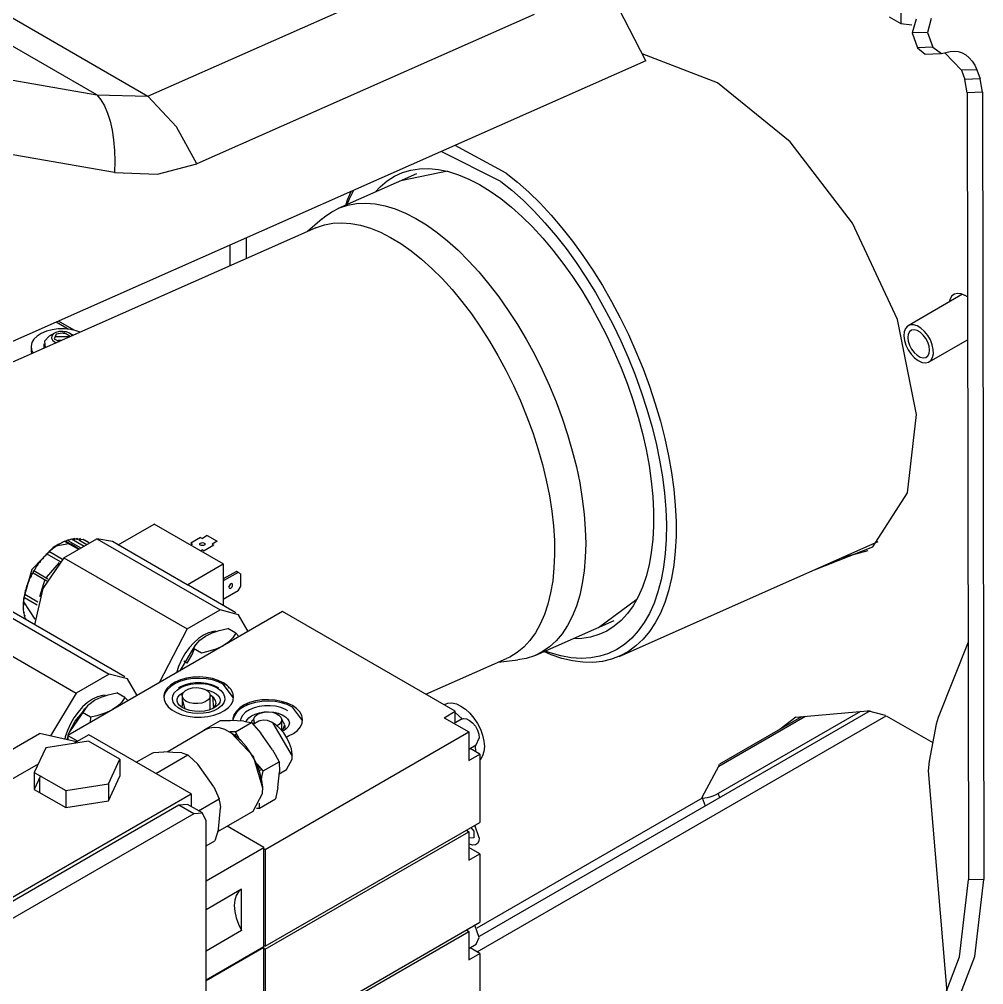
# Model space of a CAD drawing. Extents: x 0 to 258, y 0 to 184.
# Drawn here: x 30.66 to 44.47, y 60.15 to 73.99 of the extents above; entities that cross this region are included whole.
import ezdxf

# ---------------------------------------------------------------- set-up
doc = ezdxf.new("R2010")
doc.units = 0

msp = doc.modelspace()

# ---------------------------------------------------------------- linework, layer by layer
for p, q in [((31.764639, 72.907795), (20.253955, 79.552533)), ((21.120465, 79.455166), (32.497534, 72.887423)), ((39.63122, 73.391982), (38.612576, 75.381911)), ((32.497534, 72.887423), (36.612328, 74.70987)), ((43.287493, 74.419358), (43.287493, 73.92935)), ((38.033933, 74.059261), (33.199472, 71.917726)), ((43.121599, 74.025394), (43.287493, 73.92935)), ((26.062875, 73.892573), (31.764639, 72.907795)), ((43.287612, 73.929427), (43.444592, 73.909213)), ((43.504901, 73.992152), (43.448563, 73.794029)), ((43.723502, 73.999946), (43.667162, 73.801824)), ((43.66717, 73.801821), (43.448624, 73.794149)), ((43.448624, 73.794149), (43.526411, 73.579572)), ((43.66717, 73.801821), (43.744957, 73.587509)), ((40.661044, 73.077499), (39.579563, 73.492677)), ((43.744957, 73.587509), (43.526411, 73.579572)), ((43.526435, 73.579654), (43.637846, 73.490979)), ((43.637801, 73.490936), (43.856346, 73.498874)), ((43.745036, 73.587448), (43.871684, 73.500602)), ((43.871692, 73.500726), (43.995252, 73.526126)), ((44.15663, 73.257688), (43.918365, 73.510201)), ((43.995287, 73.52602), (44.052469, 73.531682)), ((44.052469, 73.531682), (44.109772, 73.525332)), ((44.109772, 73.525332), (44.165665, 73.507129)), ((44.165665, 73.507129), (44.218658, 73.477556)), ((44.218658, 73.477556), (44.267334, 73.437411)), ((39.63122, 73.391982), (14.364602, 62.199592)), ((44.267334, 73.437411), (44.310389, 73.38777)), ((44.310389, 73.38777), (44.34668, 73.329954)), ((44.34668, 73.329954), (44.375231, 73.265509)), ((44.375194, 73.265512), (44.156648, 73.257574)), ((44.156648, 73.257574), (44.204538, 73.126076)), ((44.375194, 73.265512), (44.423083, 73.134014)), ((41.701531, 72.232322), (40.661044, 73.077499)), ((44.237661, 72.935347), (44.204426, 73.126116)), ((44.423083, 73.134014), (44.204538, 73.126076)), ((44.456262, 72.943141), (44.423025, 73.133911)), ((44.456156, 72.94325), (44.23761, 72.935312)), ((44.23761, 72.935312), (44.255867, 61.654816)), ((44.456156, 72.94325), (44.474677, 61.662489)), ((32.018374, 71.794166), (26.31661, 72.778944)), ((31.76452, 72.907721), (31.822585, 72.835863)), ((31.76452, 72.907721), (32.497573, 72.887322)), ((31.822585, 72.835863), (31.874359, 72.747892)), ((32.909926, 72.446941), (32.497573, 72.887325)), ((31.874359, 72.747892), (31.9192, 72.644903)), ((31.9192, 72.644903), (31.956551, 72.528174)), ((31.956551, 72.528174), (31.985947, 72.399153)), ((31.985947, 72.399153), (32.007034, 72.259445)), ((33.199554, 71.917707), (32.909926, 72.446941)), ((32.007034, 72.259445), (32.019522, 72.110784)), ((42.59632, 71.065975), (41.701531, 72.232322)), ((32.019522, 72.110784), (32.023279, 71.955022)), ((37.553601, 71.666065), (36.702739, 72.094666)), ((37.632936, 71.782863), (36.900988, 72.182484)), ((32.023279, 71.955022), (32.018252, 71.794086)), ((32.637778, 71.769972), (33.199554, 71.917707)), ((36.789438, 71.810739), (36.120508, 71.674757)), ((36.14526, 71.792366), (36.26577, 71.82799)), ((36.26577, 71.82799), (36.392553, 71.847304)), ((36.392553, 71.847304), (36.524992, 71.850215)), ((36.524992, 71.850215), (36.662446, 71.836721)), ((36.662446, 71.836721), (36.804238, 71.806887)), ((36.804238, 71.806887), (36.949682, 71.760852)), ((32.018249, 71.794086), (32.637778, 71.769972)), ((36.346423, 71.774851), (35.223797, 71.277435)), ((35.827078, 71.589799), (35.925378, 71.672979)), ((35.925378, 71.672979), (36.031611, 71.740611)), ((36.031611, 71.740611), (36.14526, 71.792366)), ((36.949682, 71.760852), (37.098068, 71.698839)), ((37.098068, 71.698839), (37.248674, 71.621152)), ((37.553601, 71.666065), (37.71388, 71.538216)), ((37.632936, 71.782863), (37.795581, 71.653206)), ((35.387968, 71.41592), (35.449409, 71.539481)), ((35.754855, 71.512782), (35.827078, 71.589799)), ((37.248674, 71.621152), (37.400765, 71.52817)), ((37.400765, 71.52817), (37.553601, 71.420347)), ((37.71388, 71.538216), (37.873429, 71.396418)), ((37.795581, 71.653206), (37.957498, 71.50954)), ((35.335295, 71.326931), (35.360615, 71.400143)), ((35.354141, 71.335278), (35.387968, 71.41592)), ((35.360615, 71.400143), (35.409844, 71.521949)), ((37.553601, 71.420371), (37.706437, 71.298226)), ((37.873429, 71.396418), (38.031517, 71.241325)), ((37.957498, 71.50954), (38.117964, 71.35251)), ((35.13464, 71.23172), (35.245958, 71.286989)), ((35.245958, 71.286989), (35.364388, 71.325899)), ((35.364388, 71.325899), (35.489324, 71.348256)), ((35.489324, 71.348256), (35.620129, 71.353945)), ((35.620129, 71.353945), (35.756138, 71.342938)), ((35.756138, 71.342938), (35.896655, 71.315292)), ((35.896655, 71.315292), (36.040969, 71.271146)), ((36.040969, 71.271146), (36.188342, 71.210726)), ((37.706437, 71.298226), (37.858528, 71.162363)), ((38.117964, 71.35251), (38.276264, 71.182815)), ((34.996255, 71.131385), (34.785912, 70.946706)), ((34.996337, 71.131417), (35.031001, 71.160381)), ((35.031001, 71.160381), (35.13464, 71.23172)), ((36.188342, 71.210726), (36.338022, 71.134338)), ((36.338022, 71.134338), (36.489247, 71.042374)), ((37.858528, 71.162363), (38.009134, 71.013437)), ((38.031517, 71.241325), (38.187425, 71.073635)), ((38.276264, 71.182815), (38.431691, 71.00121)), ((34.904181, 70.999358), (12.385521, 61.024315)), ((34.904231, 70.999268), (34.912989, 71.003078)), ((34.912989, 71.003078), (35.027773, 71.042784)), ((35.027773, 71.042784), (35.149036, 71.066173)), ((35.149036, 71.066173), (35.27615, 71.073132)), ((35.27615, 71.073132), (35.408452, 71.063607)), ((35.408452, 71.063607), (35.545252, 71.037678)), ((35.545252, 71.037678), (35.685835, 70.995445)), ((35.685835, 70.995445), (35.829472, 70.937147)), ((36.489247, 71.042374), (36.641247, 70.9353)), ((38.009134, 71.013437), (38.15752, 70.852176)), ((38.187425, 71.073635), (38.340442, 70.89412)), ((38.431691, 71.00121), (38.583551, 70.808509)), ((43.240708, 69.687289), (42.59632, 71.065975)), ((33.905909, 70.85569), (33.905909, 70.556976)), ((35.829472, 70.937147), (35.975408, 70.863085)), ((35.975408, 70.863085), (36.12289, 70.773645)), ((36.641247, 70.935303), (36.793245, 70.813666)), ((38.15752, 70.852176), (38.302966, 70.679364)), ((38.340442, 70.89412), (38.489868, 70.703599)), ((33.671488, 70.751973), (33.671488, 70.453259)), ((36.12289, 70.773645), (36.271143, 70.669291)), ((36.793245, 70.813666), (36.944473, 70.678088)), ((38.489868, 70.703599), (38.635023, 70.502937)), ((38.583551, 70.808509), (38.731165, 70.605574)), ((36.271143, 70.669291), (36.419395, 70.550573)), ((36.944473, 70.678088), (37.094153, 70.529255)), ((38.302966, 70.679364), (38.444759, 70.495846)), ((38.731165, 70.605574), (38.873875, 70.393307)), ((36.419395, 70.550573), (36.566876, 70.418104)), ((37.094153, 70.529255), (37.241523, 70.367928)), ((38.444759, 70.495846), (38.58221, 70.302515)), ((38.635023, 70.502937), (38.775242, 70.293051)), ((36.566876, 70.418104), (36.712814, 70.272578)), ((37.241523, 70.367928), (37.385837, 70.194931)), ((38.58221, 70.302515), (38.714652, 70.100313)), ((38.775242, 70.293051), (38.909888, 70.074903)), ((38.873875, 70.393307), (39.011043, 70.172661)), ((36.712814, 70.272578), (36.856449, 70.114751)), ((37.385837, 70.194931), (37.526357, 70.011143)), ((39.011043, 70.172661), (39.142054, 69.944619)), ((36.856449, 70.114751), (36.997032, 69.94545)), ((37.526357, 70.011143), (37.662363, 69.8175)), ((38.714652, 70.100313), (38.841435, 69.890224)), ((38.909888, 70.074903), (39.038346, 69.849481)), ((44.171729, 70.047653), (43.393326, 69.598127)), ((44.017721, 70.024944), (43.991977, 69.983161)), ((44.054458, 70.051622), (44.017721, 70.024944)), ((44.100051, 70.06165), (44.054458, 70.051622)), ((44.151854, 70.054427), (44.100051, 70.06165)), ((44.20685, 70.030376), (44.151854, 70.054427)), ((44.242373, 70.009818), (44.206919, 70.030455)), ((36.997032, 69.94545), (37.133832, 69.765552)), ((38.841435, 69.890224), (38.961945, 69.673271)), ((39.142054, 69.944619), (39.266326, 69.710199)), ((43.991977, 69.983161), (43.979753, 69.936722)), ((37.133832, 69.765552), (37.266134, 69.576002)), ((37.662363, 69.8175), (37.79317, 69.614991)), ((39.038346, 69.849481), (39.160027, 69.61782)), ((31.357975, 69.54865), (31.183085, 69.64972)), ((31.4437, 69.533039), (31.216158, 69.664272)), ((37.79317, 69.614991), (37.918104, 69.404648)), ((38.961945, 69.673271), (39.075594, 69.450513)), ((39.160027, 69.61782), (39.27438, 69.380973)), ((39.266326, 69.710199), (39.383304, 69.470447)), ((43.512583, 68.32528), (43.240708, 69.687289)), ((43.383367, 69.591745), (43.353731, 69.557873)), ((43.423052, 69.60971), (43.383367, 69.591745)), ((43.470293, 69.610504), (43.423052, 69.60971)), ((43.52212, 69.594311), (43.470293, 69.610504)), ((43.575277, 69.562048), (43.52212, 69.594311)), ((30.971321, 69.488015), (30.9113, 69.449661)), ((31.043489, 69.518606), (30.971321, 69.488015)), ((31.124845, 69.540196), (31.043489, 69.518606)), ((31.160067, 69.491235), (31.082279, 69.446521)), ((31.143038, 69.479636), (31.120654, 69.451926)), ((31.212062, 69.551891), (31.124845, 69.540196)), ((31.18049, 69.501252), (31.143038, 69.479636)), ((31.18626, 69.476154), (31.156362, 69.41186)), ((31.22849, 69.514164), (31.18049, 69.501252)), ((31.297914, 69.493616), (31.18626, 69.476154)), ((31.301568, 69.553214), (31.212062, 69.551891)), ((31.281251, 69.516836), (31.22849, 69.514164)), ((31.279658, 69.490706), (31.305058, 69.489383)), ((31.332408, 69.508925), (31.281251, 69.516836)), ((31.379406, 69.446256), (31.297914, 69.493616)), ((31.389698, 69.544086), (31.301568, 69.553214)), ((31.375792, 69.491383), (31.332408, 69.508925)), ((31.429677, 69.460279), (31.375702, 69.491235)), ((31.406171, 69.466327), (31.375792, 69.491383)), ((31.472843, 69.524903), (31.389698, 69.544086)), ((31.414532, 69.453442), (31.406171, 69.466327)), ((31.529689, 69.504451), (31.472843, 69.524903)), ((37.266134, 69.576002), (37.39325, 69.377782)), ((39.383304, 69.470447), (39.492463, 69.226438)), ((43.336004, 69.510214), (43.331295, 69.451765)), ((43.353731, 69.557873), (43.336004, 69.510214)), ((43.394043, 69.475109), (43.387746, 69.428137)), ((43.412432, 69.511), (43.394043, 69.475109)), ((43.441427, 69.532907), (43.412432, 69.511)), ((43.478675, 69.539045), (43.441427, 69.532907)), ((43.521159, 69.528938), (43.478675, 69.539045)), ((43.565437, 69.50338), (43.521159, 69.528938)), ((43.607921, 69.464449), (43.565437, 69.50338)), ((43.626424, 69.515728), (43.575277, 69.562048)), ((43.645172, 69.415303), (43.607921, 69.464449)), ((43.672347, 69.458263), (43.626424, 69.515728)), ((43.710162, 69.393263), (43.672347, 69.458263)), ((30.836921, 69.356211), (30.825597, 69.30494)), ((30.865879, 69.405119), (30.836921, 69.356211)), ((30.9113, 69.449661), (30.865879, 69.405119)), ((31.00555, 69.339365), (31.00555, 69.298354)), ((31.082321, 69.446439), (31.014524, 69.377326)), ((31.014524, 69.377326), (31.025568, 69.281143)), ((31.120654, 69.451926), (31.116051, 69.421467)), ((31.116051, 69.421467), (31.129756, 69.391935)), ((31.129756, 69.391935), (31.160133, 69.366879)), ((31.156362, 69.41186), (31.2278, 69.370585)), ((31.160067, 69.366881), (31.189435, 69.353652)), ((31.160133, 69.366879), (31.160133, 69.366879)), ((31.3763, 69.436506), (31.168938, 69.438887)), ((31.226556, 69.387699), (31.205548, 69.383518)), ((31.273104, 69.390794), (31.226556, 69.387699)), ((31.374643, 69.435673), (31.379406, 69.446256)), ((37.39325, 69.377782), (37.514514, 69.171929)), ((37.918104, 69.404648), (38.036534, 69.187539)), ((39.075594, 69.450513), (39.181826, 69.223035)), ((39.27438, 69.380973), (39.380883, 69.140025)), ((43.331295, 69.451765), (43.33992, 69.386196)), ((43.33992, 69.386196), (43.361325, 69.317632)), ((43.361325, 69.317632), (43.394154, 69.250375)), ((43.387746, 69.428137), (43.394043, 69.37389)), ((43.394043, 69.37389), (43.412432, 69.316761)), ((43.412432, 69.316761), (43.441427, 69.261379)), ((43.674168, 69.359923), (43.645172, 69.415303)), ((43.692556, 69.302794), (43.674168, 69.359923)), ((43.693363, 69.078486), (44.243431, 69.39625)), ((43.73749, 69.324812), (43.710162, 69.393263)), ((43.752736, 69.257336), (43.737602, 69.324934)), ((30.825369, 69.298354), (30.825369, 69.233267)), ((30.825369, 69.233267), (30.830396, 69.194638)), ((30.825597, 69.30494), (30.832396, 69.253402)), ((30.832396, 69.253402), (30.855574, 69.205837)), ((31.00555, 69.298354), (31.00899, 69.273748)), ((38.036534, 69.187539), (38.147852, 68.964773)), ((39.181826, 69.223035), (39.280127, 68.991943)), ((39.492463, 69.226438), (39.593316, 68.979257)), ((43.394154, 69.250375), (43.436358, 69.188658)), ((43.436358, 69.188658), (43.485277, 69.136353)), ((43.441427, 69.261379), (43.478675, 69.212232)), ((43.478675, 69.212232), (43.521159, 69.173302)), ((43.674168, 69.165682), (43.692556, 69.201572)), ((43.698853, 69.248546), (43.692556, 69.302794)), ((43.692556, 69.201572), (43.698853, 69.248546)), ((43.74329, 69.141359), (43.754588, 69.194833)), ((43.754588, 69.194833), (43.752736, 69.257336)), ((37.514514, 69.171929), (37.629296, 68.959513)), ((39.380883, 69.140025), (39.479046, 68.896069)), ((43.485277, 69.136353), (43.537844, 69.096747)), ((43.521159, 69.173302), (43.565437, 69.147743)), ((43.537844, 69.096747), (43.590753, 69.072326)), ((43.565437, 69.147743), (43.607921, 69.137636)), ((43.590753, 69.072326), (43.640679, 69.064627)), ((43.607921, 69.137636), (43.645172, 69.143774)), ((43.640679, 69.064627), (43.684487, 69.074152)), ((43.645172, 69.143774), (43.674168, 69.165682)), ((43.684487, 69.074152), (43.719425, 69.100266)), ((43.719425, 69.100266), (43.74329, 69.141359)), ((37.629296, 68.959513), (37.736997, 68.741645)), ((38.147852, 68.964773), (38.251494, 68.737486)), ((39.280127, 68.991943), (39.370016, 68.758367)), ((39.593316, 68.979257), (39.685415, 68.730011)), ((39.479046, 68.896069), (39.568424, 68.650224)), ((37.736997, 68.741645), (37.837057, 68.519459)), ((38.251494, 68.737486), (38.346929, 68.506838)), ((39.370016, 68.758367), (39.451055, 68.523441)), ((39.568424, 68.650224), (39.648609, 68.403609)), ((39.685415, 68.730011), (39.768349, 68.479811)), ((37.837057, 68.519459), (37.928952, 68.294114)), ((38.346929, 68.506838), (38.433673, 68.273997)), ((39.451055, 68.523441), (39.522853, 68.288311)), ((39.648609, 68.403609), (39.719237, 68.157351)), ((39.768349, 68.479811), (39.841741, 68.229778)), ((37.928952, 68.294114), (38.012203, 68.066784)), ((38.433673, 68.273997), (38.511283, 68.040159)), ((39.522853, 68.288311), (39.585053, 68.054124)), ((39.841741, 68.229778), (39.90527, 67.981027)), ((43.382311, 67.204828), (43.512583, 68.32528)), ((39.719237, 68.157351), (39.779982, 67.912569)), ((38.012203, 68.066784), (38.086379, 67.838655)), ((38.511283, 68.040159), (38.579365, 67.806508)), ((39.585053, 68.054124), (39.637359, 67.822015)), ((39.90527, 67.981027), (39.958653, 67.734666)), ((38.086379, 67.838655), (38.151088, 67.610915)), ((38.579365, 67.806508), (38.637571, 67.574239)), ((39.637359, 67.822015), (39.679512, 67.593122)), ((39.779982, 67.912569), (39.830568, 67.670386)), ((39.830568, 67.670386), (39.870766, 67.431901)), ((39.958653, 67.734666), (40.001647, 67.4918)), ((38.151088, 67.610915), (38.205999, 67.384752)), ((38.637571, 67.574239), (38.685601, 67.344533)), ((39.679512, 67.593122), (39.711307, 67.368557)), ((38.205999, 67.384752), (38.250822, 67.161346)), ((39.870766, 67.431901), (39.900391, 67.198208)), ((40.001647, 67.4918), (40.034061, 67.253509)), ((38.685601, 67.344533), (38.723217, 67.118561)), ((39.711307, 67.368557), (39.73258, 67.149416)), ((40.034061, 67.253509), (40.055757, 67.020861)), ((38.250822, 67.161346), (38.285321, 66.941864)), ((38.723217, 67.118561), (38.750223, 66.897478)), ((39.73258, 67.149416), (39.743242, 66.936763)), ((39.900391, 67.198208), (39.919309, 66.97037)), ((42.883906, 66.428549), (43.382311, 67.204828)), ((39.919309, 66.97037), (39.927432, 66.749428)), ((40.055757, 67.020861), (40.066631, 66.794894)), ((38.285321, 66.941864), (38.309319, 66.727446)), ((38.750223, 66.897478), (38.766468, 66.682404)), ((39.743242, 66.936763), (39.743242, 66.731637)), ((32.072349, 66.456997), (32.589344, 66.755447)), ((33.579149, 66.184212), (32.589344, 66.755447)), ((38.309319, 66.727446), (38.32268, 66.519209)), ((39.743242, 66.731637), (39.73258, 66.535039)), ((39.927432, 66.749428), (39.924733, 66.536388)), ((40.066631, 66.794894), (40.066631, 66.576615)), ((31.415125, 66.538224), (31.448727, 66.55066)), ((31.434704, 66.53452), (31.490531, 66.552247)), ((31.448727, 66.55066), (31.434704, 66.53452)), ((31.490531, 66.552247), (31.473862, 66.533462)), ((31.473862, 66.533462), (31.530747, 66.548543)), ((31.530747, 66.548543), (31.510904, 66.527641)), ((33.253976, 66.563624), (33.112425, 66.482133)), ((33.253976, 66.563624), (33.278583, 66.549337)), ((33.349491, 66.590347), (33.278583, 66.549337)), ((33.349491, 66.590347), (33.490778, 66.508591)), ((38.766468, 66.682404), (38.771892, 66.474441)), ((40.066631, 66.576615), (40.055757, 66.367005)), ((31.139646, 66.418752), (30.837577, 66.103289)), ((31.133344, 66.406197), (31.176471, 66.434772)), ((31.220921, 66.465729), (31.139694, 66.418633)), ((31.176471, 66.434772), (31.177, 66.438212)), ((31.177, 66.438212), (31.222773, 66.465993)), ((31.367505, 66.47369), (31.177045, 66.438442)), ((31.220921, 66.465729), (31.26881, 66.492716)), ((31.222773, 66.465993), (31.220921, 66.465729)), ((31.265106, 66.489012), (31.315112, 66.514676)), ((31.26881, 66.492716), (31.265106, 66.489012)), ((31.292358, 66.272054), (31.764903, 66.545103)), ((31.315112, 66.514676), (31.308762, 66.507533)), ((31.308762, 66.507533), (31.504289, 66.394556)), ((31.315112, 66.514676), (31.513814, 66.400112)), ((31.319081, 66.512295), (31.36062, 66.531874)), ((31.351889, 66.521291), (31.405335, 66.543781)), ((31.36062, 66.531874), (31.351889, 66.521291)), ((31.351889, 66.521291), (31.537891, 66.41387)), ((31.475669, 66.422014), (31.398765, 66.466409)), ((31.405335, 66.543781), (31.583929, 66.440593)), ((31.510904, 66.527641), (31.568583, 66.539812)), ((31.510904, 66.527641), (31.622822, 66.463083)), ((31.568583, 66.539812), (31.662245, 66.485837)), ((31.595041, 66.524466), (31.604037, 66.526054)), ((31.604037, 66.526054), (31.599803, 66.52182)), ((31.627056, 66.50621), (31.636845, 66.507004)), ((31.636845, 66.507004), (31.632347, 66.503035)), ((31.764903, 66.545103), (33.532847, 65.524607)), ((31.991085, 66.50545), (31.764969, 66.545061)), ((32.073672, 66.457791), (31.991122, 66.505416)), ((33.062154, 65.885498), (32.072349, 66.456997)), ((33.112425, 66.482133), (33.137295, 66.467845)), ((33.137295, 66.467845), (33.112689, 66.453558)), ((33.241216, 66.467782), (33.244073, 66.476063)), ((33.244073, 66.4595), (33.241216, 66.467782)), ((33.244073, 66.476063), (33.252196, 66.483075)), ((33.252196, 66.452489), (33.244073, 66.4595)), ((33.252196, 66.483075), (33.264367, 66.487758)), ((33.264367, 66.447806), (33.252196, 66.452489)), ((33.264367, 66.487758), (33.278707, 66.489345)), ((33.278707, 66.446218), (33.264367, 66.447806)), ((33.278707, 66.489345), (33.293047, 66.487758)), ((33.293047, 66.447806), (33.278707, 66.446218)), ((33.293047, 66.487758), (33.305218, 66.483075)), ((33.305218, 66.452489), (33.293047, 66.447806)), ((33.445005, 66.453558), (33.303453, 66.371802)), ((33.305218, 66.483075), (33.313341, 66.476063)), ((33.313341, 66.4595), (33.305218, 66.452489)), ((33.313341, 66.476063), (33.316198, 66.467782)), ((33.316198, 66.467782), (33.313341, 66.4595)), ((33.490778, 66.508591), (33.420135, 66.467845)), ((33.420135, 66.467845), (33.445005, 66.453558)), ((38.32268, 66.519209), (38.325353, 66.318242)), ((38.771892, 66.474441), (38.766468, 66.274647)), ((39.252867, 64.859445), (42.964437, 66.503564)), ((39.73258, 66.535039), (39.711307, 66.34792)), ((39.924733, 66.536388), (39.911213, 66.332225)), ((42.05138, 66.099064), (42.883906, 66.428549)), ((31.292279, 66.272183), (30.992697, 65.832131)), ((31.000788, 66.269408), (31.007402, 66.287664)), ((31.007402, 66.287664), (31.042856, 66.316239)), ((31.042856, 66.316239), (31.048148, 66.330791)), ((31.048148, 66.330791), (31.086248, 66.359631)), ((31.048148, 66.330791), (31.242616, 66.218343)), ((31.086248, 66.359631), (31.090217, 66.370214)), ((31.086248, 66.359631), (31.272779, 66.251946)), ((31.090217, 66.370214), (31.130962, 66.399318)), ((31.130962, 66.399318), (31.133344, 66.406197)), ((31.292358, 66.272054), (33.060037, 65.251557)), ((31.368558, 66.316239), (31.364589, 66.31862)), ((31.497674, 66.398525), (31.501908, 66.393233)), ((33.278583, 66.386089), (33.253976, 66.371802)), ((33.278583, 66.386089), (33.303453, 66.371802)), ((38.325353, 66.318242), (38.317336, 66.125594)), ((38.766468, 66.274647), (38.750223, 66.084036)), ((39.711307, 66.34792), (39.679512, 66.171197)), ((39.911213, 66.332225), (39.886924, 66.137868)), ((40.055757, 66.367005), (40.034061, 66.166993)), ((42.447418, 66.274496), (42.818207, 66.377099)), ((30.887546, 66.112246), (30.896013, 66.141614)), ((30.896013, 66.141614), (30.923, 66.167014)), ((30.923, 66.167014), (30.930938, 66.192679)), ((30.930938, 66.192679), (30.960836, 66.219666)), ((30.960836, 66.219666), (30.968244, 66.241627)), ((30.968244, 66.241627), (31.000788, 66.269408)), ((31.229094, 66.202889), (31.038469, 65.987384)), ((33.062154, 65.885498), (33.579149, 66.184212)), ((33.579149, 66.184212), (33.579149, 65.588636)), ((39.679512, 66.171197), (39.637359, 66.00573)), ((39.886924, 66.137868), (39.851994, 65.954202)), ((40.034061, 66.166993), (40.001647, 65.977475)), ((30.837577, 66.103289), (30.715453, 65.683947)), ((30.806848, 65.977838), (30.825104, 65.997681)), ((30.825104, 65.997681), (30.833836, 66.033665)), ((30.833836, 66.033665), (30.854738, 66.055625)), ((30.854738, 66.055625), (30.863469, 66.088433)), ((30.854738, 66.055625), (31.05, 65.942913)), ((30.863469, 66.088433), (30.887546, 66.112246)), ((30.863469, 66.088433), (31.06614, 65.971488)), ((33.766738, 66.075733), (33.579149, 65.967783)), ((33.791344, 66.061446), (33.579149, 65.939208)), ((33.791344, 66.061446), (33.766738, 66.075733)), ((33.826799, 66.041073), (33.791344, 66.061446)), ((33.826799, 66.041073), (33.826799, 65.857452)), ((38.317336, 66.125594), (38.29863, 65.942264)), ((38.750223, 66.084036), (38.723217, 65.903585)), ((39.637359, 66.00573), (39.585053, 65.852327)), ((30.755784, 65.819088), (30.762927, 65.864067)), ((30.762927, 65.864067), (30.775363, 65.878884)), ((30.775363, 65.878884), (30.7833, 65.920952)), ((30.7833, 65.920952), (30.798382, 65.938415)), ((30.798382, 65.938415), (30.806848, 65.977838)), ((31.022708, 65.958711), (30.947117, 65.714435)), ((33.087025, 65.872798), (33.062154, 65.885498)), ((33.758801, 65.484919), (33.087025, 65.872798)), ((33.660897, 65.865215), (33.65878, 65.85233)), ((33.658836, 65.85038), (33.687009, 65.899182)), ((33.666639, 65.878471), (33.660897, 65.865215)), ((33.675238, 65.890086), (33.666639, 65.878471)), ((33.685371, 65.898262), (33.675238, 65.890086)), ((33.695531, 65.901781), (33.685371, 65.898262)), ((33.70413, 65.900193), (33.695531, 65.901781)), ((33.695531, 65.845266), (33.70413, 65.856881)), ((33.709871, 65.893578), (33.70413, 65.900193)), ((33.70413, 65.856881), (33.709871, 65.870136)), ((33.711988, 65.883022), (33.709871, 65.893578)), ((33.709871, 65.870136), (33.711988, 65.883022)), ((33.791344, 65.796069), (33.826799, 65.857452)), ((38.29863, 65.942264), (38.269361, 65.769214)), ((38.723217, 65.903585), (38.685601, 65.734212)), ((39.851994, 65.954202), (39.806575, 65.782073)), ((40.001647, 65.977475), (39.958653, 65.7993)), ((30.728003, 65.701348), (30.732765, 65.75109)), ((30.732765, 65.75109), (30.739909, 65.759821)), ((30.732765, 65.75109), (30.923265, 65.641023)), ((30.739909, 65.759821), (30.745994, 65.807446)), ((30.745994, 65.807446), (30.755784, 65.819088)), ((30.992697, 65.832131), (30.874661, 65.313033)), ((33.791344, 65.796069), (33.579149, 65.673832)), ((33.65878, 65.85233), (33.660897, 65.841773)), ((33.660897, 65.841773), (33.666639, 65.835159)), ((33.666639, 65.835159), (33.675238, 65.833571)), ((33.675238, 65.833571), (33.685371, 65.83709)), ((33.685371, 65.83709), (33.695531, 65.845266)), ((38.269361, 65.769214), (38.229674, 65.607342)), ((38.685601, 65.734212), (38.637571, 65.57678)), ((39.585053, 65.852327), (39.522853, 65.711731)), ((39.806575, 65.782073), (39.750878, 65.622257)), ((39.958653, 65.7993), (39.90527, 65.633261)), ((30.173966, 65.626471), (31.941645, 64.605975)), ((32.167863, 64.566552), (30.400184, 65.587048)), ((30.715567, 65.683886), (30.715567, 65.589959)), ((30.715832, 65.53519), (30.715567, 65.589959)), ((30.715567, 65.589959), (30.715832, 65.588371)), ((30.715832, 65.588371), (30.717419, 65.642082)), ((30.717099, 65.641785), (30.876931, 65.392535)), ((30.717419, 65.642082), (30.720065, 65.643934)), ((30.720065, 65.643934), (30.72324, 65.695792)), ((30.72324, 65.695792), (30.728003, 65.701348)), ((30.728003, 65.701348), (30.910829, 65.59578)), ((38.229674, 65.607342), (38.179774, 65.457493)), ((38.955584, 65.274581), (39.505768, 65.678629)), ((39.451055, 65.58463), (39.370016, 65.471643)), ((39.522853, 65.711731), (39.451055, 65.58463)), ((39.750878, 65.622257), (39.685156, 65.47549)), ((39.90527, 65.633261), (39.841741, 65.480099)), ((30.717419, 65.540217), (30.715832, 65.53519)), ((30.720065, 65.484126), (30.717419, 65.540217)), ((30.72324, 65.493121), (30.720065, 65.484126)), ((30.728003, 65.436236), (30.72324, 65.493121)), ((30.732765, 65.448936), (30.728003, 65.436236)), ((30.739909, 65.391522), (30.732765, 65.448936)), ((34.427667, 65.500265), (31.351889, 63.724649)), ((33.060037, 65.251557), (33.532847, 65.524607)), ((33.79795, 65.453749), (33.532733, 65.524551)), ((33.934973, 65.215889), (33.79795, 65.453749)), ((36.902576, 64.071782), (34.427667, 65.500265)), ((38.179774, 65.457493), (38.119925, 65.320449)), ((38.637571, 65.57678), (38.579365, 65.432087)), ((39.370016, 65.471643), (39.280127, 65.373318)), ((39.685156, 65.47549), (39.609707, 65.342436)), ((39.841741, 65.480099), (39.768349, 65.340499)), ((29.70142, 65.353686), (31.469099, 64.33319)), ((30.745994, 65.407926), (30.739909, 65.391522)), ((30.749963, 65.385172), (30.745994, 65.407926)), ((38.119925, 65.320449), (38.050438, 65.196923)), ((38.058804, 64.877437), (39.181429, 65.374588)), ((38.579365, 65.432087), (38.511283, 65.300878)), ((39.280127, 65.373318), (39.181826, 65.290139)), ((39.609707, 65.342436), (39.524877, 65.223707)), ((39.768349, 65.340499), (39.685415, 65.215087)), ((33.060042, 65.251674), (32.657805, 64.478594)), ((33.296389, 65.163557), (33.224251, 65.114625)), ((33.368528, 65.197913), (33.296389, 65.163557)), ((33.331743, 65.15336), (33.418346, 65.194881)), ((33.438473, 65.216645), (33.368528, 65.197913)), ((33.418346, 65.194881), (33.518914, 65.228335)), ((33.470236, 65.2199), (33.438473, 65.216645)), ((33.518914, 65.228335), (33.642326, 65.256878)), ((33.758536, 65.189909), (33.642384, 65.256849)), ((33.758547, 65.189785), (33.709104, 65.118541)), ((33.805103, 65.140962), (33.758536, 65.189909)), ((38.050438, 65.196923), (37.971671, 65.087558)), ((38.433673, 65.183816), (38.346929, 65.081499)), ((38.511283, 65.300878), (38.433673, 65.183816)), ((38.961945, 65.170754), (38.841435, 65.135127)), ((39.075594, 65.222509), (38.961945, 65.170754)), ((39.181826, 65.290139), (39.075594, 65.222509)), ((39.524877, 65.223707), (39.43105, 65.119843)), ((39.685415, 65.215087), (39.593316, 65.104417)), ((33.154305, 65.052604), (33.088676, 64.979378)), ((33.152429, 64.974065), (33.186661, 65.026082)), ((33.224251, 65.114625), (33.154305, 65.052604)), ((33.186661, 65.026082), (33.244277, 65.089754)), ((33.244277, 65.089754), (33.322935, 65.148166)), ((33.322935, 65.148166), (33.331745, 65.153352)), ((33.653018, 65.062055), (33.579231, 65.01049)), ((33.709104, 65.118541), (33.653018, 65.062055)), ((37.971671, 65.087558), (37.884041, 64.99293)), ((38.346929, 65.081499), (38.251494, 64.994449)), ((38.714652, 65.115813), (38.58993, 65.112611)), ((38.841435, 65.135127), (38.714652, 65.115813)), ((39.328659, 65.031318), (39.218169, 64.958537)), ((39.43105, 65.119843), (39.328659, 65.031318)), ((39.593316, 65.104417), (39.492463, 65.00899)), ((44.250575, 65.064762), (43.820892, 63.983675)), ((33.175067, 65.017282), (32.955842, 64.650647)), ((33.029359, 64.897172), (32.978154, 64.808484)), ((33.088676, 64.979378), (33.029359, 64.897172)), ((33.125635, 64.875294), (33.168072, 64.965035)), ((33.268528, 64.90707), (33.152377, 64.97401)), ((33.358754, 64.926742), (33.26865, 64.906978)), ((33.47249, 64.961262), (33.358754, 64.926742)), ((33.570235, 65.00541), (33.47249, 64.961262)), ((33.579231, 65.01049), (33.570235, 65.00541)), ((37.788003, 64.913526), (37.684054, 64.849761)), ((37.884041, 64.99293), (37.788003, 64.913526)), ((38.147852, 64.923109), (38.036534, 64.86784)), ((38.251494, 64.994449), (38.147852, 64.923109)), ((38.276264, 64.882509), (38.17037, 64.926673)), ((38.264356, 64.908364), (38.18923, 64.935084)), ((38.415663, 64.865819), (38.264356, 64.908364)), ((39.100083, 64.901829), (38.974944, 64.861453)), ((39.218169, 64.958537), (39.100083, 64.901829)), ((39.383304, 64.929229), (39.266326, 64.865491)), ((39.492463, 65.00899), (39.383304, 64.929229)), ((32.978154, 64.808484), (32.93662, 64.716009)), ((33.062154, 64.762872), (33.014793, 64.790389)), ((33.062228, 64.762883), (33.125635, 64.875294)), ((36.480831, 64.315198), (37.638117, 64.827695)), ((37.519584, 64.775308), (37.797925, 64.807058)), ((37.684054, 64.849761), (37.63804, 64.827669)), ((37.918104, 64.828931), (37.797814, 64.807103)), ((38.036534, 64.86784), (37.918104, 64.828931)), ((38.431691, 64.830246), (38.276264, 64.882509)), ((38.563038, 64.839784), (38.415663, 64.865819)), ((38.583551, 64.794448), (38.431691, 64.830246)), ((38.705804, 64.830365), (38.563038, 64.839784)), ((38.731165, 64.775265), (38.583551, 64.794448)), ((38.843316, 64.837588), (38.705804, 64.830365)), ((38.873875, 64.772884), (38.731165, 64.775265)), ((38.974944, 64.861453), (38.843316, 64.837588)), ((39.011043, 64.787145), (38.873875, 64.772884)), ((39.142054, 64.818059), (39.011043, 64.787145)), ((39.266326, 64.865491), (39.142054, 64.818059)), ((32.906018, 64.622556), (32.905804, 64.621762)), ((32.93662, 64.716009), (32.906018, 64.622556)), ((31.941645, 64.605975), (31.469099, 64.33319)), ((32.206962, 64.535291), (31.941745, 64.606094)), ((32.343986, 64.297431), (32.206962, 64.535291)), ((32.889349, 64.48932), (32.825408, 64.448714)), ((32.965446, 64.522205), (32.889349, 64.48932)), ((32.965446, 64.501819), (32.889349, 64.468934)), ((33.050946, 64.546176), (32.965446, 64.522205)), ((33.050946, 64.52579), (32.965446, 64.501819)), ((33.142764, 64.560384), (33.050946, 64.546176)), ((33.142764, 64.539998), (33.050946, 64.52579)), ((33.181557, 64.478417), (33.103886, 64.468362)), ((33.237578, 64.5643), (33.142764, 64.560384)), ((33.237578, 64.543914), (33.142764, 64.539998)), ((33.260877, 64.478946), (33.181557, 64.478417)), ((33.33196, 64.557791), (33.237578, 64.5643)), ((33.33196, 64.537405), (33.237578, 64.543914)), ((33.3389, 64.46995), (33.260877, 64.478946)), ((33.422503, 64.541096), (33.33196, 64.557791)), ((33.422503, 64.520684), (33.33196, 64.537405)), ((33.505931, 64.514797), (33.422503, 64.541096)), ((33.505931, 64.494384), (33.422503, 64.520684)), ((33.489455, 64.500671), (33.497922, 64.517869)), ((33.579231, 64.479859), (33.505931, 64.514797)), ((33.579231, 64.459446), (33.505931, 64.494384)), ((33.563351, 64.47063), (33.571897, 64.484071)), ((33.639884, 64.437525), (33.579363, 64.47984)), ((31.927926, 64.309877), (32.051338, 64.33842)), ((32.167599, 64.271277), (32.051447, 64.338481)), ((32.742715, 64.350446), (32.726946, 64.296331)), ((32.775933, 64.401859), (32.742715, 64.350446)), ((32.775933, 64.381473), (32.742715, 64.330057)), ((32.825408, 64.448714), (32.775933, 64.401859)), ((32.825408, 64.428328), (32.775933, 64.381473)), ((32.889349, 64.468934), (32.825408, 64.428328)), ((32.857343, 64.296132), (32.881129, 64.340884)), ((32.881129, 64.340884), (32.921038, 64.381632)), ((32.921038, 64.381632), (32.975188, 64.416478)), ((32.964875, 64.420796), (32.937866, 64.403148)), ((32.953873, 64.305411), (32.99359, 64.33483)), ((33.030769, 64.449021), (32.964875, 64.420796)), ((32.975188, 64.416478), (33.041048, 64.443785)), ((32.991698, 64.309094), (33.007123, 64.342336)), ((32.99359, 64.33483), (33.006872, 64.341206)), ((33.007123, 64.342336), (33.038841, 64.371477)), ((33.103886, 64.468362), (33.030769, 64.449021)), ((33.038841, 64.371477), (33.084029, 64.393914)), ((33.041048, 64.443785), (33.115539, 64.46228)), ((33.084029, 64.393914), (33.138674, 64.407672)), ((33.115539, 64.46228), (33.195175, 64.47109)), ((33.138674, 64.407672), (33.197914, 64.411535)), ((33.195175, 64.47109), (33.276233, 64.469767)), ((33.197914, 64.411535), (33.256493, 64.405132)), ((33.256493, 64.405132), (33.3092, 64.389046)), ((33.276233, 64.469767), (33.354925, 64.45847)), ((33.3092, 64.389046), (33.351356, 64.364704)), ((33.315259, 64.383476), (33.376473, 64.369691)), ((33.412663, 64.451641), (33.3389, 64.46995)), ((33.351356, 64.364704), (33.379214, 64.334277)), ((33.354925, 64.45847), (33.427572, 64.437673)), ((33.376473, 64.369691), (33.433012, 64.348075)), ((33.379214, 64.334277), (33.3903, 64.300461)), ((33.479142, 64.424577), (33.412663, 64.451641)), ((33.427572, 64.437673), (33.490773, 64.408344)), ((33.433012, 64.348075), (33.478451, 64.321199)), ((33.512953, 64.403675), (33.479142, 64.424577)), ((33.490842, 64.408419), (33.541647, 64.371933)), ((33.541647, 64.371933), (33.577675, 64.329996)), ((33.562292, 64.468778), (33.563351, 64.47063)), ((33.725365, 64.265549), (33.579231, 64.459446)), ((33.598781, 64.450117), (33.597723, 64.448265)), ((33.606745, 64.462632), (33.598781, 64.450117)), ((33.68544, 64.389363), (33.639884, 64.437525)), ((33.652174, 64.423677), (33.650851, 64.404098)), ((33.714383, 64.337092), (33.68544, 64.389363)), ((33.725654, 64.282607), (33.714383, 64.337092)), ((31.469055, 64.333216), (31.105054, 63.718606)), ((31.633263, 64.196181), (31.563318, 64.134157)), ((31.705401, 64.245113), (31.633263, 64.196181)), ((31.653289, 64.171297), (31.731944, 64.229709)), ((31.777537, 64.279469), (31.705401, 64.245113)), ((31.731944, 64.229709), (31.740755, 64.234894)), ((31.740755, 64.234902), (31.827358, 64.276421)), ((31.847485, 64.298201), (31.777537, 64.279469)), ((31.827358, 64.276421), (31.927926, 64.309877)), ((31.888199, 64.301694), (31.847485, 64.298201)), ((32.118116, 64.200083), (32.06203, 64.143597)), ((32.167556, 64.271327), (32.118116, 64.200083)), ((32.214165, 64.222594), (32.167599, 64.271277)), ((32.726946, 64.275942), (32.725887, 64.26557)), ((32.742715, 64.330057), (32.726946, 64.275942)), ((32.726946, 64.296331), (32.729327, 64.241472)), ((32.729327, 64.241472), (32.749541, 64.187849)), ((32.850755, 64.249476), (32.857343, 64.296132)), ((32.861708, 64.203092), (32.850755, 64.249476)), ((32.889672, 64.159152), (32.861708, 64.203092)), ((32.916514, 64.216416), (32.917043, 64.246782)), ((32.927918, 64.187063), (32.916514, 64.216416)), ((32.917043, 64.246782), (32.929505, 64.276336)), ((32.929505, 64.276336), (32.953873, 64.305411)), ((32.990322, 64.242774), (33.028583, 64.105318)), ((32.990452, 64.296148), (32.990452, 64.145336)), ((32.993815, 64.274701), (32.991698, 64.309094)), ((33.0135, 64.242218), (32.993815, 64.274701)), ((33.048901, 64.214527), (33.0135, 64.242218)), ((33.096997, 64.194104), (33.049028, 64.214556)), ((33.320908, 64.208629), (33.270428, 64.19032)), ((33.359794, 64.234717), (33.320908, 64.208629)), ((33.383633, 64.266261), (33.359794, 64.234717)), ((33.3903, 64.300461), (33.383633, 64.266261)), ((33.402407, 64.296148), (33.389972, 64.302763)), ((33.390237, 64.096652), (33.390237, 64.296148)), ((33.4436, 64.264827), (33.402463, 64.296143)), ((33.423606, 64.282268), (33.4371, 64.112683)), ((33.442889, 64.265456), (33.424368, 64.249052)), ((33.468577, 64.228261), (33.4436, 64.264827)), ((33.475536, 64.189164), (33.468577, 64.228261)), ((33.478451, 64.321199), (33.510799, 64.291499)), ((33.510799, 64.291499), (33.529611, 64.261591)), ((33.529876, 64.199911), (33.511831, 64.17059)), ((33.529611, 64.261591), (33.536146, 64.232354)), ((33.536146, 64.232354), (33.529876, 64.199911)), ((33.577675, 64.329996), (33.597254, 64.284567)), ((33.599371, 64.237773), (33.584105, 64.191799)), ((33.597254, 64.284567), (33.599371, 64.237773)), ((33.694274, 64.174868), (33.71888, 64.227872)), ((33.71888, 64.227872), (33.725654, 64.282607)), ((33.955394, 64.195667), (33.879297, 64.162782)), ((34.040894, 64.219639), (33.955394, 64.195667)), ((34.040894, 64.199199), (33.955394, 64.175228)), ((34.132712, 64.233847), (34.040894, 64.219639)), ((34.132712, 64.213408), (34.040894, 64.199199)), ((34.227525, 64.237762), (34.132712, 64.233847)), ((34.227525, 64.217323), (34.132712, 64.213408)), ((34.321907, 64.231254), (34.227525, 64.237762)), ((34.321907, 64.210815), (34.227525, 64.217323)), ((34.41245, 64.214532), (34.321907, 64.231254)), ((34.41245, 64.19412), (34.321907, 64.210815)), ((34.495879, 64.188233), (34.41245, 64.214532)), ((34.427667, 64.210688), (34.427667, 64.19005)), ((31.639121, 64.161965), (31.373334, 63.777833)), ((31.497688, 64.060931), (31.438371, 63.978725)), ((31.563318, 64.134157), (31.497688, 64.060931)), ((31.561442, 64.055608), (31.595673, 64.107625)), ((31.595673, 64.107625), (31.653289, 64.171297)), ((31.979247, 64.086953), (31.881502, 64.042807)), ((31.988243, 64.092033), (31.979247, 64.086953)), ((32.06203, 64.143597), (31.988243, 64.092033)), ((32.095772, 64.154792), (32.08892, 64.171117)), ((32.095987, 64.154263), (32.095772, 64.154792)), ((32.749541, 64.187849), (32.786961, 64.137406)), ((32.786961, 64.137406), (32.84024, 64.091961)), ((32.84024, 64.091961), (32.907455, 64.05316)), ((32.933342, 64.119708), (32.889672, 64.159152)), ((32.952259, 64.156943), (32.927918, 64.187063)), ((32.990682, 64.086609), (32.933342, 64.119708)), ((32.990166, 64.128088), (32.952259, 64.156943)), ((33.0405, 64.103111), (32.990166, 64.128088)), ((33.059005, 64.061394), (32.990682, 64.086609)), ((33.100791, 64.084246), (33.0405, 64.103111)), ((33.13512, 64.045255), (33.059005, 64.061394)), ((33.153268, 64.182727), (33.096997, 64.194104)), ((33.167802, 64.072975), (33.100791, 64.084246)), ((33.212842, 64.181404), (33.153268, 64.182727)), ((33.237832, 64.070144), (33.167802, 64.072975)), ((33.270428, 64.19032), (33.212842, 64.181404)), ((33.307076, 64.075912), (33.237832, 64.070144)), ((33.371867, 64.089829), (33.307076, 64.075912)), ((33.428868, 64.110837), (33.371867, 64.089829)), ((33.444394, 64.079518), (33.373806, 64.056473)), ((33.427299, 64.108773), (33.434734, 64.114938)), ((33.454454, 64.124066), (33.428868, 64.110837)), ((33.434734, 64.114938), (33.463973, 64.150432)), ((33.504753, 64.110779), (33.444394, 64.079518)), ((33.477951, 64.13929), (33.454456, 64.12405)), ((33.463973, 64.150432), (33.475536, 64.189164)), ((33.511831, 64.17059), (33.477951, 64.13929)), ((33.552061, 64.148799), (33.504753, 64.110779)), ((33.525439, 64.044667), (33.595775, 64.081579)), ((33.584105, 64.191799), (33.552061, 64.148799)), ((33.595775, 64.081579), (33.65274, 64.125508)), ((33.65274, 64.125508), (33.694274, 64.174868)), ((33.765884, 64.075319), (33.732665, 64.023905)), ((33.815355, 64.122177), (33.765884, 64.075319)), ((33.815355, 64.10174), (33.765884, 64.054883)), ((33.879297, 64.162782), (33.815355, 64.122177)), ((33.879297, 64.142343), (33.815355, 64.10174)), ((33.898681, 64.057521), (33.854974, 64.01296)), ((33.955394, 64.175228), (33.879297, 64.142343)), ((33.954825, 64.094218), (33.898681, 64.057521)), ((33.928663, 64.185552), (33.902205, 64.153538)), ((34.020717, 64.122444), (33.954825, 64.094218)), ((34.093834, 64.141785), (34.020717, 64.122444)), ((34.171505, 64.151839), (34.093834, 64.141785)), ((34.09544, 64.051147), (34.162496, 64.061809)), ((34.109328, 64.046943), (34.16397, 64.060701)), ((34.162496, 64.061809), (34.213013, 64.063397)), ((34.16397, 64.060701), (34.223213, 64.064564)), ((34.250825, 64.152368), (34.171505, 64.151839)), ((34.223213, 64.064564), (34.281791, 64.058161)), ((34.229063, 64.063953), (34.232502, 64.064064)), ((34.232502, 64.064064), (34.301754, 64.057687)), ((34.328847, 64.143372), (34.250825, 64.152368)), ((34.281791, 64.058161), (34.334499, 64.042074)), ((34.301754, 64.057687), (34.366413, 64.043135)), ((34.402611, 64.125063), (34.328847, 64.143372)), ((34.46909, 64.097999), (34.402611, 64.125063)), ((34.495879, 64.16782), (34.41245, 64.19412)), ((34.50361, 64.076674), (34.46909, 64.097999)), ((34.569179, 64.153294), (34.495879, 64.188233)), ((34.569179, 64.132882), (34.495879, 64.16782)), ((34.629684, 64.110974), (34.569163, 64.153289)), ((34.715313, 63.938985), (34.569179, 64.132882)), ((34.67524, 64.062812), (34.629684, 64.110974)), ((34.704182, 64.010544), (34.67524, 64.062812)), ((36.746472, 64.171), (36.73827, 64.166502)), ((36.743562, 63.979707), (36.902576, 64.071782)), ((36.746393, 64.171088), (36.797269, 64.189926)), ((36.797269, 64.189926), (36.855337, 64.192307)), ((36.855337, 64.192307), (36.918345, 64.177993)), ((36.902576, 63.908798), (36.902576, 64.071782)), ((36.918345, 64.177993), (36.983872, 64.147619)), ((36.983872, 64.147619), (37.049398, 64.102338)), ((37.049398, 64.102338), (37.112406, 64.043892)), ((42.848285, 64.079984), (37.246798, 60.84625)), ((42.708056, 64.069665), (40.671296, 62.893858)), ((41.784926, 63.987115), (42.810979, 64.078925)), ((43.069717, 64.01157), (42.810997, 64.078925)), ((31.373334, 63.777833), (31.455688, 63.931121)), ((31.438371, 63.978725), (31.387166, 63.89004)), ((31.455688, 63.931121), (31.561442, 64.055608)), ((31.677591, 63.988438), (31.561439, 64.055642)), ((31.677591, 63.988438), (31.673358, 63.910121)), ((31.767766, 64.008284), (31.677662, 63.98852)), ((31.881502, 64.042807), (31.767766, 64.008284)), ((32.907455, 64.05316), (32.986176, 64.022402)), ((32.986176, 64.022402), (33.073557, 64.000813)), ((33.073557, 64.000813), (33.166442, 63.989144)), ((33.215469, 64.038931), (33.13512, 64.045255)), ((33.166442, 63.989144), (33.261469, 63.987821)), ((33.296289, 64.042741), (33.215469, 64.038931)), ((33.261469, 63.987821), (33.355209, 63.996923)), ((33.373806, 64.056473), (33.296289, 64.042741)), ((33.306628, 63.806669), (33.536551, 63.939226)), ((33.355209, 63.996923), (33.444272, 64.016105)), ((33.444272, 64.016105), (33.525439, 64.044667)), ((33.536551, 63.939226), (33.682865, 63.941342)), ((33.873101, 63.929171), (33.682865, 63.941342)), ((33.716896, 63.96979), (33.715838, 63.939162)), ((33.716896, 63.949354), (33.715838, 63.939141)), ((33.732665, 64.023905), (33.716896, 63.96979)), ((33.732665, 64.003469), (33.716896, 63.949354)), ((33.743455, 64.023628), (33.729432, 64.016484)), ((33.765884, 64.054883), (33.732665, 64.003469)), ((33.828992, 63.967954), (33.820578, 63.932495)), ((33.854974, 64.01296), (33.828992, 63.967954)), ((33.873212, 63.929148), (33.917942, 63.922824)), ((33.908594, 63.924152), (33.919389, 63.949764)), ((33.917942, 63.922824), (33.984165, 63.910733)), ((33.919389, 63.949764), (33.943758, 63.978836)), ((33.943758, 63.978836), (33.983471, 64.008258)), ((33.989866, 63.929518), (33.977696, 63.911817)), ((33.983471, 64.008258), (34.034816, 64.032891)), ((34.015822, 63.954283), (33.989866, 63.929518)), ((34.086355, 63.928378), (34.008038, 63.883134)), ((34.015711, 63.94928), (34.015711, 63.887632)), ((34.016997, 63.96212), (34.032422, 63.995365)), ((34.019113, 63.927729), (34.016997, 63.96212)), ((34.035518, 63.898996), (34.019113, 63.927729)), ((34.032422, 63.995365), (34.06414, 64.024506)), ((34.034816, 64.032891), (34.09544, 64.051147)), ((34.06414, 64.024506), (34.109328, 64.046943)), ((34.102547, 63.936289), (34.086381, 63.928351)), ((34.153056, 63.946951), (34.102547, 63.936289)), ((34.209801, 63.940548), (34.153056, 63.946951)), ((34.270123, 63.917371), (34.209801, 63.940548)), ((34.324479, 64.052467), (34.317335, 64.048498)), ((34.334499, 64.042074), (34.376655, 64.017733)), ((34.366413, 64.043135), (34.422952, 64.021519)), ((34.376655, 64.017733), (34.40451, 63.987306)), ((34.408929, 63.919289), (34.38509, 63.887746)), ((34.40451, 63.987306), (34.415596, 63.953489)), ((34.415596, 63.953489), (34.408929, 63.919289)), ((34.462724, 63.875946), (34.41543, 63.954283)), ((34.415496, 63.805347), (34.415496, 63.94928)), ((34.422952, 64.021519), (34.468391, 63.994645)), ((34.468391, 63.994645), (34.500742, 63.964946)), ((34.500742, 63.964946), (34.519554, 63.935035)), ((34.519554, 63.935035), (34.526089, 63.905801)), ((34.71548, 63.956058), (34.704182, 64.010544)), ((34.708707, 63.901321), (34.71548, 63.956058)), ((34.715533, 63.946105), (34.714739, 63.946634)), ((36.743562, 63.979707), (37.097044, 63.775713)), ((36.990947, 63.959598), (36.884584, 63.89848)), ((37.0013, 63.96466), (36.902629, 64.053062)), ((36.990841, 63.95971), (37.021953, 63.969314)), ((37.021953, 63.969314), (37.063646, 63.964155)), ((37.063646, 63.964155), (37.108313, 63.942221)), ((37.108313, 63.942221), (37.15198, 63.905504)), ((37.112406, 64.043892), (37.170474, 63.974529)), ((37.170474, 63.974529), (37.221372, 63.896911)), ((37.215049, 60.625059), (43.075562, 64.008282)), ((40.678969, 63.286499), (41.91272, 63.998492)), ((41.864301, 63.994259), (40.688494, 63.315603)), ((41.785013, 63.987189), (41.558853, 63.817906)), ((41.841695, 63.981186), (41.843018, 63.984255)), ((41.843018, 63.984255), (41.846987, 63.992748)), ((43.076091, 64.008017), (43.743899, 63.62252)), ((43.821001, 63.98376), (43.794318, 63.885526)), ((31.345632, 63.797563), (31.315028, 63.704112)), ((31.387166, 63.89004), (31.345632, 63.797563)), ((33.330176, 63.809315), (32.774023, 63.488376)), ((33.306628, 63.806669), (33.304247, 63.794499)), ((33.320916, 63.804024), (33.306628, 63.806669)), ((33.383066, 63.831501), (33.330245, 63.809329)), ((33.450009, 63.84092), (33.383066, 63.831501)), ((33.522891, 63.833538), (33.450009, 63.84092)), ((33.599723, 63.80954), (33.522891, 63.833538)), ((33.67841, 63.769599), (33.599723, 63.80954)), ((33.754303, 63.778094), (33.984225, 63.910651)), ((33.984225, 63.910651), (34.115723, 63.759574)), ((34.331205, 63.878517), (34.270123, 63.917371)), ((34.569036, 63.429094), (34.295362, 63.903163)), ((34.390191, 63.825791), (34.331205, 63.878517)), ((34.38509, 63.887746), (34.352745, 63.865071)), ((34.444319, 63.761664), (34.390191, 63.825791)), ((34.444335, 63.797409), (34.426079, 63.787884)), ((34.427918, 63.791318), (34.462724, 63.875946)), ((34.467894, 63.812736), (34.444399, 63.797496)), ((34.465502, 63.811167), (34.465502, 63.867524)), ((34.501774, 63.844037), (34.467894, 63.812736)), ((34.519818, 63.873358), (34.501774, 63.844037)), ((34.526089, 63.905801), (34.519818, 63.873358)), ((34.585601, 63.755031), (34.642566, 63.798959)), ((34.642566, 63.798959), (34.6841, 63.848317)), ((34.6841, 63.848317), (34.708707, 63.901321)), ((37.15198, 63.905504), (37.190768, 63.85725)), ((37.190768, 63.85725), (37.221234, 63.801748)), ((37.221234, 63.801748), (37.240681, 63.743929)), ((37.221372, 63.896911), (37.263142, 63.814025)), ((37.263142, 63.814025), (37.29418, 63.729051)), ((43.794434, 63.885515), (43.692834, 63.356349)), ((28.293574, 62.224728), (30.945225, 63.755605)), ((31.475449, 63.633103), (30.945225, 63.755605)), ((31.648751, 63.645538), (31.035448, 63.550553)), ((31.315028, 63.704112), (31.307116, 63.671907)), ((31.343158, 63.66353), (31.351889, 63.704011)), ((31.351889, 63.724649), (31.492912, 63.643157)), ((31.351889, 63.724649), (31.351889, 63.661678)), ((31.356935, 63.72762), (31.359051, 63.737542)), ((31.359051, 63.737542), (31.373313, 63.777825)), ((31.652456, 63.735232), (31.441318, 63.613259)), ((32.097749, 63.386247), (31.648751, 63.645538)), ((33.119568, 62.888037), (31.652456, 63.735232)), ((33.685247, 63.765659), (33.667784, 63.775978)), ((33.754303, 63.778094), (33.675457, 63.777036)), ((33.756803, 63.714796), (33.67841, 63.769599)), ((34.013298, 63.424302), (33.685371, 63.765659)), ((33.766664, 63.742349), (33.741873, 63.728988)), ((33.811582, 63.672571), (33.754369, 63.7781)), ((33.832768, 63.646626), (33.756803, 63.714796)), ((33.772803, 63.744731), (33.766664, 63.742349)), ((33.815234, 63.666353), (33.811582, 63.672571)), ((33.904231, 63.566947), (33.832768, 63.646626)), ((34.284263, 63.52092), (34.115723, 63.759574)), ((34.180281, 62.091907), (37.097044, 63.775713)), ((34.491063, 63.689131), (34.444319, 63.761664)), ((34.48765, 63.707006), (34.515265, 63.718119)), ((34.528235, 63.611587), (34.491063, 63.689131)), ((34.515265, 63.718119), (34.585601, 63.755031)), ((37.097044, 63.775713), (37.097044, 63.367462)), ((37.203325, 63.591638), (37.247344, 63.68893)), ((37.240681, 63.743929), (37.247349, 63.68893)), ((37.29418, 63.729051), (37.313283, 63.645258)), ((37.313283, 63.645258), (37.319739, 63.565865)), ((31.035448, 63.550553), (30.870877, 63.196276)), ((33.969242, 63.477933), (33.904231, 63.566947)), ((34.284212, 63.520872), (34.323185, 63.454861)), ((34.554084, 63.532657), (34.528235, 63.611587)), ((34.567419, 63.456028), (34.554084, 63.532657)), ((37.097044, 63.53018), (37.203407, 63.591563)), ((37.256059, 63.459272), (37.115036, 63.540764)), ((37.193083, 63.575815), (37.191495, 63.584864)), ((37.199539, 63.496422), (37.193083, 63.575815)), ((37.319739, 63.565865), (37.313283, 63.493924)), ((31.933443, 63.03197), (32.097749, 63.386247)), ((32.097749, 63.386247), (32.097749, 63.141243)), ((32.332169, 63.342855), (32.567913, 63.478851)), ((32.567786, 63.478756), (32.584878, 63.480608)), ((32.584878, 63.480608), (32.724755, 63.491482)), ((32.611833, 63.18146), (33.071414, 63.446837)), ((32.854985, 63.483084), (32.72481, 63.491551)), ((32.98516, 63.474882), (32.854985, 63.483084)), ((32.98516, 63.474882), (33.071414, 63.446837)), ((33.071351, 63.446707), (33.087014, 63.433504)), ((33.087014, 63.433504), (33.214376, 63.314561)), ((34.02603, 63.382014), (33.969242, 63.477933)), ((34.144915, 62.969619), (34.013298, 63.424302)), ((34.073041, 63.281803), (34.02603, 63.382014)), ((34.323185, 63.454861), (34.380399, 63.349332)), ((34.486319, 63.235504), (34.56762, 63.385287)), ((34.56762, 63.385287), (34.567419, 63.456028)), ((37.097044, 63.367462), (37.256059, 63.459272)), ((37.256059, 63.459272), (37.256059, 62.479521)), ((37.263142, 63.383061), (37.256183, 63.375521)), ((37.29418, 63.432197), (37.263142, 63.383061)), ((37.313283, 63.493924), (37.29418, 63.432197)), ((30.926704, 63.316133), (27.975546, 61.612483)), ((33.329647, 63.151297), (33.214289, 63.314545)), ((34.150648, 63.216649), (34.0636, 63.316662)), ((34.108998, 63.180039), (34.073041, 63.281803)), ((34.106198, 63.267714), (34.090323, 63.251839)), ((34.099584, 63.225381), (34.128688, 63.242049)), ((34.150648, 63.216649), (34.380306, 63.349205)), ((34.380306, 63.349205), (34.383217, 63.206331)), ((34.380306, 63.174316), (34.486404, 63.235435)), ((40.440844, 62.840148), (40.678969, 63.286499)), ((40.678969, 63.286499), (40.683732, 63.303697)), ((40.683732, 63.303697), (40.689552, 63.313751)), ((43.692805, 63.356399), (43.680581, 63.220261)), ((30.870877, 63.196276), (31.320139, 62.93725)), ((30.870877, 63.196276), (30.870877, 62.951537)), ((30.960571, 63.144683), (30.870877, 62.951537)), ((30.945225, 63.111345), (30.945225, 62.908675)), ((31.933443, 62.786967), (32.097749, 63.141243)), ((33.444741, 62.98805), (33.329647, 63.151297)), ((34.132916, 63.079492), (34.108998, 63.180039)), ((34.129185, 63.114552), (34.131566, 63.127331)), ((34.131566, 63.127331), (34.150669, 63.216676)), ((34.361521, 62.979848), (34.383217, 63.206331)), ((43.680663, 63.220354), (43.950538, 59.987414)), ((30.870877, 62.951537), (31.320139, 62.692246)), ((31.320139, 62.93725), (31.933443, 63.03197)), ((31.933443, 63.03197), (31.933443, 62.786967)), ((33.444741, 62.98805), (33.517237, 62.815012)), ((34.144134, 62.982909), (34.132916, 63.079492)), ((34.142282, 62.892921), (34.144134, 62.982909)), ((34.144827, 62.949156), (34.144827, 62.969529)), ((34.36146, 62.979752), (34.348125, 62.905743)), ((29.442658, 60.765552), (33.119568, 62.888037)), ((31.320139, 62.93725), (31.320139, 62.692246)), ((33.119568, 62.888037), (33.119568, 62.707327)), ((33.225137, 62.646473), (33.517237, 62.815012)), ((33.517112, 62.815108), (33.530209, 62.754158)), ((34.005091, 62.640163), (34.142282, 62.892921)), ((34.099319, 62.683779), (34.328977, 62.816335)), ((34.348125, 62.905743), (34.329022, 62.816399)), ((40.440844, 62.828242), (37.211609, 60.96399)), ((40.439522, 62.831417), (40.484501, 62.715529)), ((40.440651, 62.829652), (40.440916, 62.84005)), ((40.453245, 62.824439), (40.440651, 62.829652)), ((40.477508, 62.824969), (40.453245, 62.824439)), ((40.511213, 62.831054), (40.477508, 62.824969)), ((40.551236, 62.842193), (40.511213, 62.831054)), ((40.593871, 62.85738), (40.551236, 62.842193)), ((40.635175, 62.875186), (40.593871, 62.85738)), ((40.67132, 62.893972), (40.635175, 62.875186)), ((40.693786, 62.836179), (40.671296, 62.893858)), ((32.942827, 62.72479), (29.275971, 60.607861)), ((31.320139, 62.692246), (31.933443, 62.786967)), ((33.155022, 62.602288), (32.942827, 62.72479)), ((33.067826, 62.737238), (32.942835, 62.724856)), ((33.279906, 62.614723), (33.06771, 62.737225)), ((33.523586, 62.535613), (33.538403, 62.690658)), ((33.530209, 62.754158), (33.538517, 62.690711)), ((34.053811, 62.682721), (34.099319, 62.683779)), ((34.099319, 62.683779), (34.097732, 62.754423)), ((33.155022, 62.602288), (29.487902, 60.485359)), ((33.278572, 62.612343), (33.154967, 62.602401)), ((33.331743, 62.500317), (33.278572, 62.612343)), ((33.498716, 62.348023), (34.005128, 62.640123)), ((33.508505, 62.380832), (33.523586, 62.535613)), ((33.331764, 51.946472), (33.331764, 62.500423)), ((34.159115, 62.120482), (33.632066, 62.424752)), ((34.180281, 60.70364), (37.256059, 62.479521)), ((37.126413, 62.404644), (37.167688, 62.35305)), ((37.247344, 62.259986), (37.184166, 62.437863)), ((33.508505, 62.380832), (33.459293, 62.215467)), ((34.180281, 60.662894), (37.097044, 62.3467)), ((37.06159, 62.367073), (37.097044, 62.3467)), ((37.097044, 62.3467), (37.097044, 61.938449)), ((37.167688, 62.258859), (37.097044, 62.252509)), ((37.167688, 62.35305), (37.167688, 62.258859)), ((37.247344, 62.259986), (37.240676, 62.212694)), ((33.331764, 62.141913), (33.459293, 62.215467)), ((33.331764, 61.64291), (34.159115, 62.120482)), ((34.159115, 60.699671), (34.159115, 62.120482)), ((37.256059, 62.030259), (37.097044, 62.122069)), ((37.108308, 62.167234), (37.097089, 62.17324)), ((37.151975, 62.153528), (37.108308, 62.167234)), ((37.190762, 62.156994), (37.151975, 62.153528)), ((37.221229, 62.177314), (37.190762, 62.156994)), ((37.240676, 62.212694), (37.221229, 62.177314)), ((34.159115, 62.104078), (34.180281, 62.091907)), ((34.180281, 62.091907), (34.180281, 60.70364)), ((37.097044, 61.938449), (37.256059, 62.030259)), ((37.256059, 62.030259), (37.256059, 61.050508)), ((44.127819, 60.551872), (44.255988, 61.654768)), ((44.474677, 61.662489), (44.255867, 61.654816)), ((44.34642, 60.559665), (44.47459, 61.66256)), ((33.840822, 61.52226), (33.331764, 61.228573)), ((33.762359, 61.431849), (33.741748, 61.365227)), ((33.795821, 61.484906), (33.762359, 61.431849)), ((33.840861, 61.52236), (33.795821, 61.484906)), ((33.840822, 60.930388), (33.840822, 61.52226)), ((33.741748, 61.365227), (33.73479, 61.287593)), ((33.73479, 61.287593), (33.741748, 61.201927)), ((33.741748, 61.201927), (33.762359, 61.111513)), ((33.762359, 61.111513), (33.795821, 61.019822)), ((33.795821, 61.019822), (33.840861, 60.930366)), ((34.180281, 59.274892), (37.256059, 61.050508)), ((33.840822, 60.930388), (33.331764, 60.636436)), ((34.180281, 59.233881), (37.097044, 60.917688)), ((37.06159, 60.938325), (37.097044, 60.917688)), ((37.097044, 60.917688), (37.097044, 60.509436)), ((37.247344, 60.831042), (37.184166, 61.008916)), ((37.203325, 60.73375), (37.247344, 60.831042)), ((33.331764, 60.222099), (34.159115, 60.699671)), ((33.331764, 60.213897), (34.159115, 60.691469)), ((34.047725, 60.635378), (34.052223, 60.629821)), ((34.137948, 60.6875), (34.144827, 60.683267)), ((34.159115, 60.716075), (34.180281, 60.70364)), ((34.159115, 59.270658), (34.159115, 60.691469)), ((34.159115, 60.675065), (34.180281, 60.662894)), ((34.180281, 60.662894), (34.180281, 59.274892)), ((37.097044, 60.672419), (37.203407, 60.733802)), ((37.097044, 60.509436), (37.256059, 60.601511)), ((37.256059, 60.601511), (37.115036, 60.682738)), ((37.256059, 60.601511), (37.256059, 59.621496)), ((33.906438, 60.545684), (33.900353, 60.556003)), ((33.919403, 60.553092), (33.916757, 60.559971)), ((43.729847, 59.515326), (44.127819, 60.551872)), ((43.948448, 59.523121), (44.34642, 60.559665))]:
    msp.add_line(p, q)

doc.saveas('drawing.dxf')
